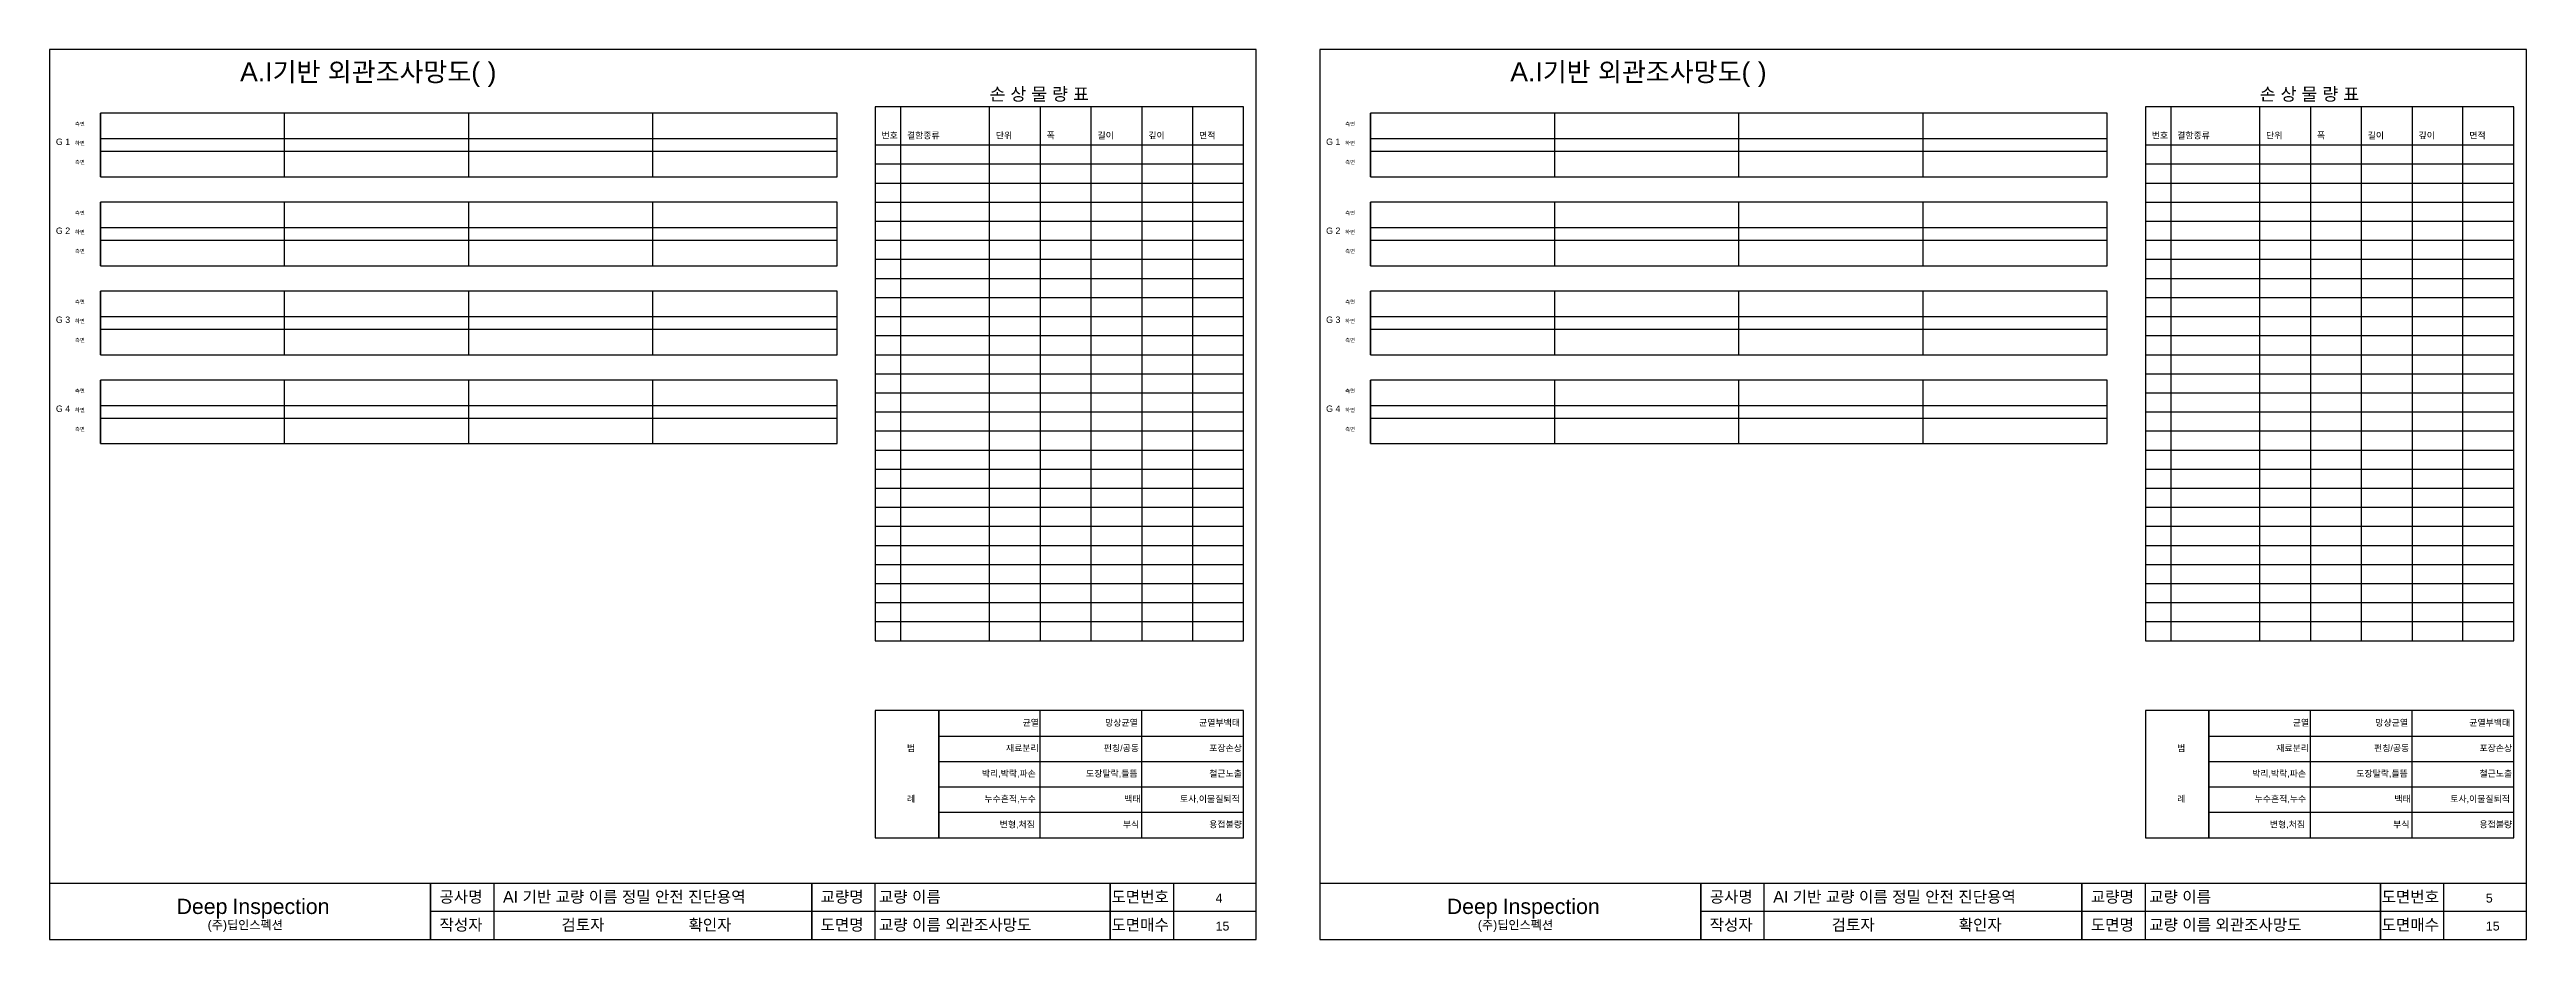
# Model space of a CAD drawing. Extents: x 1000 to 14950, y 1000 to 1700.
# Drawn here: x 4000 to 5950, y 1000 to 1700 of the extents above; entities that cross this region are included whole.
import ezdxf

# ---------------------------------------------------------------- set-up
doc = ezdxf.new("R2010")
doc.units = 0
doc.styles.get("Standard").update_dxf_attribs({"font": 'arial.ttf'})

msp = doc.modelspace()

# ---------------------------------------------------------------- linework, layer by layer
at = {"color": 7}
for p, q in [((4040, 1600), (4040, 1650)), ((4185, 1600), (4185, 1650)), ((4330, 1600), (4330, 1650)), ((4475, 1600), (4475, 1650)), ((5040, 1600), (5040, 1650)), ((5185, 1600), (5185, 1650)), ((5330, 1600), (5330, 1650)), ((5475, 1600), (5475, 1650)), ((4040, 1630), (4620, 1630)), ((4040, 1620), (4620, 1620)), ((4650, 1625), (4940, 1625)), ((5040, 1630), (5620, 1630)), ((5040, 1620), (5620, 1620)), ((5650, 1625), (5940, 1625)), ((4650, 1610), (4940, 1610)), ((5650, 1610), (5940, 1610)), ((4040, 1530), (4040, 1580)), ((4185, 1530), (4185, 1580)), ((4330, 1530), (4330, 1580)), ((4475, 1530), (4475, 1580)), ((4650, 1595), (4940, 1595)), ((4650, 1580), (4940, 1580)), ((5040, 1530), (5040, 1580)), ((5185, 1530), (5185, 1580)), ((5330, 1530), (5330, 1580)), ((5475, 1530), (5475, 1580)), ((5650, 1595), (5940, 1595)), ((5650, 1580), (5940, 1580)), ((4040, 1560), (4620, 1560)), ((4650, 1565), (4940, 1565)), ((5040, 1560), (5620, 1560)), ((5650, 1565), (5940, 1565)), ((4040, 1550), (4620, 1550)), ((4650, 1550), (4940, 1550)), ((5040, 1550), (5620, 1550)), ((5650, 1550), (5940, 1550)), ((4650, 1535), (4940, 1535)), ((5650, 1535), (5940, 1535)), ((4040, 1460), (4040, 1510)), ((4185, 1460), (4185, 1510)), ((4330, 1460), (4330, 1510)), ((4475, 1460), (4475, 1510)), ((4650, 1520), (4940, 1520)), ((4650, 1505), (4940, 1505)), ((5040, 1460), (5040, 1510)), ((5185, 1460), (5185, 1510)), ((5330, 1460), (5330, 1510)), ((5475, 1460), (5475, 1510)), ((5650, 1520), (5940, 1520)), ((5650, 1505), (5940, 1505)), ((4040, 1490), (4620, 1490)), ((4650, 1490), (4940, 1490)), ((5040, 1490), (5620, 1490)), ((5650, 1490), (5940, 1490)), ((4040, 1480), (4620, 1480)), ((4650, 1475), (4940, 1475)), ((5040, 1480), (5620, 1480)), ((5650, 1475), (5940, 1475)), ((4650, 1460), (4940, 1460)), ((4650, 1445), (4940, 1445)), ((5650, 1460), (5940, 1460)), ((5650, 1445), (5940, 1445)), ((4040, 1390), (4040, 1440)), ((4185, 1390), (4185, 1440)), ((4330, 1390), (4330, 1440)), ((4475, 1390), (4475, 1440)), ((4650, 1430), (4940, 1430)), ((5040, 1390), (5040, 1440)), ((5185, 1390), (5185, 1440)), ((5330, 1390), (5330, 1440)), ((5475, 1390), (5475, 1440)), ((5650, 1430), (5940, 1430)), ((4040, 1420), (4620, 1420)), ((4040, 1410), (4620, 1410)), ((4650, 1415), (4940, 1415)), ((5040, 1420), (5620, 1420)), ((5040, 1410), (5620, 1410)), ((5650, 1415), (5940, 1415)), ((4650, 1400), (4940, 1400)), ((4650, 1385), (4940, 1385)), ((5650, 1400), (5940, 1400)), ((5650, 1385), (5940, 1385)), ((4650, 1370), (4940, 1370)), ((5650, 1370), (5940, 1370)), ((4650, 1355), (4940, 1355)), ((5650, 1355), (5940, 1355)), ((4650, 1340), (4940, 1340)), ((5650, 1340), (5940, 1340)), ((4650, 1325), (4940, 1325)), ((4650, 1310), (4940, 1310)), ((5650, 1325), (5940, 1325)), ((5650, 1310), (5940, 1310)), ((4650, 1295), (4940, 1295)), ((5650, 1295), (5940, 1295)), ((4650, 1280), (4940, 1280)), ((5650, 1280), (5940, 1280)), ((4650, 1265), (4940, 1265)), ((4650, 1250), (4940, 1250)), ((5650, 1265), (5940, 1265)), ((5650, 1250), (5940, 1250)), ((4650, 1235), (4940, 1235)), ((5650, 1235), (5940, 1235)), ((4700, 1160), (4940, 1160)), ((5700, 1160), (5940, 1160)), ((4700, 1140), (4940, 1140)), ((5700, 1140), (5940, 1140)), ((4700, 1120), (4940, 1120)), ((5700, 1120), (5940, 1120)), ((4700, 1100), (4940, 1100)), ((5700, 1100), (5940, 1100)), ((4700, 1080), (4940, 1080)), ((5700, 1080), (5940, 1080)), ((4350, 1000), (4350, 1044)), ((4650, 1000), (4650, 1044)), ((4885, 1000), (4885, 1044)), ((5350, 1000), (5350, 1044)), ((5650, 1000), (5650, 1044)), ((5885, 1000), (5885, 1044))]:
    msp.add_line(p, q, dxfattribs=at)
at = {"layer": 'GirderFrameLayer', "color": 7}
for points in [[(4040, 1600, 0), (4620, 1600, 0), (4620, 1650, 0), (4040, 1650, 0)], [(5040, 1600, 0), (5620, 1600, 0), (5620, 1650, 0), (5040, 1650, 0)], [(4040, 1530, 0), (4620, 1530, 0), (4620, 1580, 0), (4040, 1580, 0)], [(5040, 1530, 0), (5620, 1530, 0), (5620, 1580, 0), (5040, 1580, 0)], [(4040, 1460, 0), (4620, 1460, 0), (4620, 1510, 0), (4040, 1510, 0)], [(5040, 1460, 0), (5620, 1460, 0), (5620, 1510, 0), (5040, 1510, 0)], [(4040, 1390, 0), (4620, 1390, 0), (4620, 1440, 0), (4040, 1440, 0)], [(5040, 1390, 0), (5620, 1390, 0), (5620, 1440, 0), (5040, 1440, 0)]]:
    msp.add_polyline3d(points, close=True, dxfattribs=at)
at = {"layer": 'OutineLayer', "color": 7}
for points in [[(4000, 1000, 0), (4950, 1000, 0), (4950, 1700, 0), (4000, 1700, 0)], [(5000, 1000, 0), (5950, 1000, 0), (5950, 1700, 0), (5000, 1700, 0)], [(4000, 1000, 0), (4300, 1000, 0), (4300, 1044, 0), (4000, 1044, 0)], [(4300, 1000, 0), (4600, 1000, 0), (4600, 1044, 0), (4300, 1044, 0)], [(4600, 1000, 0), (4835, 1000, 0), (4835, 1044, 0), (4600, 1044, 0)], [(4835, 1000, 0), (4950, 1000, 0), (4950, 1044, 0), (4835, 1044, 0)], [(5000, 1000, 0), (5300, 1000, 0), (5300, 1044, 0), (5000, 1044, 0)], [(5300, 1000, 0), (5600, 1000, 0), (5600, 1044, 0), (5300, 1044, 0)], [(5600, 1000, 0), (5835, 1000, 0), (5835, 1044, 0), (5600, 1044, 0)], [(5835, 1000, 0), (5950, 1000, 0), (5950, 1044, 0), (5835, 1044, 0)], [(4300, 1000, 0), (4950, 1000, 0), (4950, 1022, 0), (4300, 1022, 0)], [(5300, 1000, 0), (5950, 1000, 0), (5950, 1022, 0), (5300, 1022, 0)]]:
    msp.add_polyline3d(points, close=True, dxfattribs=at)
at = {"layer": 'Table', "color": 7}
for points in [[(4650, 1235, 0), (4940, 1235, 0), (4940, 1655, 0), (4650, 1655, 0)], [(4670, 1235, 0), (4740, 1235, 0), (4740, 1655, 0), (4670, 1655, 0)], [(4780, 1235, 0), (4820, 1235, 0), (4820, 1655, 0), (4780, 1655, 0)], [(4860, 1235, 0), (4900, 1235, 0), (4900, 1655, 0), (4860, 1655, 0)], [(5650, 1235, 0), (5940, 1235, 0), (5940, 1655, 0), (5650, 1655, 0)], [(5670, 1235, 0), (5740, 1235, 0), (5740, 1655, 0), (5670, 1655, 0)], [(5780, 1235, 0), (5820, 1235, 0), (5820, 1655, 0), (5780, 1655, 0)], [(5860, 1235, 0), (5900, 1235, 0), (5900, 1655, 0), (5860, 1655, 0)], [(4650, 1080, 0), (4940, 1080, 0), (4940, 1180, 0), (4650, 1180, 0)], [(4700, 1080, 0), (4700, 1080, 0), (4700, 1180, 0), (4700, 1180, 0)], [(4700, 1080, 0), (4780, 1080, 0), (4780, 1180, 0), (4700, 1180, 0)], [(4700, 1080, 0), (4860, 1080, 0), (4860, 1180, 0), (4700, 1180, 0)], [(5650, 1080, 0), (5940, 1080, 0), (5940, 1180, 0), (5650, 1180, 0)], [(5700, 1080, 0), (5700, 1080, 0), (5700, 1180, 0), (5700, 1180, 0)], [(5700, 1080, 0), (5780, 1080, 0), (5780, 1180, 0), (5700, 1180, 0)], [(5700, 1080, 0), (5860, 1080, 0), (5860, 1180, 0), (5700, 1180, 0)]]:
    msp.add_polyline3d(points, close=True, dxfattribs=at)

# ---------------------------------------------------------------- texts
at = {"layer": 'bottomInfomation', "color": 7}
for s, height, p in [('공사명', 9, (4307, 1029)), ('AI 기반 교량 이름 정밀 안전 진단용역', 9, (4357, 1029)), ('교량명', 9, (4607, 1029)), ('교량 이름', 9, (4653, 1029)), ('도면번호', 9, (4836, 1029)), ('4', 7, (4918, 1029)), ('공사명', 9, (5307, 1029)), ('AI 기반 교량 이름 정밀 안전 진단용역', 9, (5357, 1029)), ('교량명', 9, (5607, 1029)), ('교량 이름', 9, (5653, 1029)), ('도면번호', 9, (5836, 1029)), ('5', 7, (5918, 1029)), ('         (주)딥인스펙션', 7, (4100, 1008)), ('작성자', 9, (4307, 1007)), ('검토자', 9, (4403, 1007)), ('확인자', 9, (4503, 1007)), ('도면명', 9, (4607, 1007)), ('교량 이름 외관조사망도', 9, (4653, 1007)), ('도면매수', 9, (4836, 1007)), ('15', 7, (4918, 1007)), ('         (주)딥인스펙션', 7, (5100, 1008)), ('작성자', 9, (5307, 1007)), ('검토자', 9, (5403, 1007)), ('확인자', 9, (5503, 1007)), ('도면명', 9, (5607, 1007)), ('교량 이름 외관조사망도', 9, (5653, 1007)), ('도면매수', 9, (5836, 1007)), ('15', 7, (5918, 1007))]:
    msp.add_text(s, height=height, dxfattribs=at).set_placement(p)
at = {"layer": 'bottomInfomation', "color": 5}
for p in [(4100, 1020), (5100, 1020)]:
    msp.add_text('Deep', height=12, dxfattribs=at).set_placement(p)
at = {"layer": 'bottomInfomation', "color": 9}
for p in [(4144, 1020), (5144, 1020)]:
    msp.add_text('Inspection', height=12, dxfattribs=at).set_placement(p)
at = {"layer": 'GirderFrameNumberLayer', "color": 7}
for s, height, p in [('측면', 3, (4020, 1640)), ('측면', 3, (5020, 1640)), ('G 1', 5, (4005, 1625)), ('하면', 3, (4020, 1625)), ('G 1', 5, (5005, 1625)), ('하면', 3, (5020, 1625)), ('측면', 3, (4020, 1610)), ('측면', 3, (5020, 1610)), ('G 2', 5, (4005, 1555)), ('측면', 3, (4020, 1570)), ('G 2', 5, (5005, 1555)), ('측면', 3, (5020, 1570)), ('하면', 3, (4020, 1555)), ('측면', 3, (4020, 1540)), ('하면', 3, (5020, 1555)), ('측면', 3, (5020, 1540)), ('측면', 3, (4020, 1500)), ('측면', 3, (5020, 1500)), ('G 3', 5, (4005, 1485)), ('하면', 3, (4020, 1485)), ('G 3', 5, (5005, 1485)), ('하면', 3, (5020, 1485)), ('측면', 3, (4020, 1470)), ('측면', 3, (5020, 1470)), ('측면', 3, (4020, 1430)), ('측면', 3, (5020, 1430)), ('G 4', 5, (4005, 1415)), ('하면', 3, (4020, 1415)), ('G 4', 5, (5005, 1415)), ('하면', 3, (5020, 1415)), ('측면', 3, (4020, 1400)), ('측면', 3, (5020, 1400))]:
    msp.add_text(s, height=height, dxfattribs=at).set_placement(p)
at = {"layer": 'LabelLayer', "color": 5}
for s, p in [('번호', (4655, 1630)), ('결함종류', (4675, 1630)), ('단위', (4745, 1630)), ('폭', (4785, 1630)), ('길이', (4825, 1630)), ('깊이', (4865, 1630)), ('면적', (4905, 1630)), ('번호', (5655, 1630)), ('결함종류', (5675, 1630)), ('단위', (5745, 1630)), ('폭', (5785, 1630)), ('길이', (5825, 1630)), ('깊이', (5865, 1630)), ('면적', (5905, 1630))]:
    msp.add_text(s, height=5, dxfattribs=at).set_placement(p)
at = {"layer": 'LabelLayer', "color": 7}
for s, p in [('균열', (4766, 1168)), ('망상균열', (4831, 1168)), ('균열부백태', (4905, 1168)), ('균열', (5766, 1168)), ('망상균열', (5831, 1168)), ('균열부백태', (5905, 1168)), ('범', (4675, 1148)), ('재료분리', (4753, 1148)), ('펀칭/공동', (4830, 1148)), ('포장손상', (4913, 1148)), ('범', (5675, 1148)), ('재료분리', (5753, 1148)), ('펀칭/공동', (5830, 1148)), ('포장손상', (5913, 1148)), ('박리,박락,파손', (4734, 1128)), ('도장탈락,들뜸', (4816, 1128)), ('철근노출', (4913, 1128)), ('박리,박락,파손', (5734, 1128)), ('도장탈락,들뜸', (5816, 1128)), ('철근노출', (5913, 1128)), ('례', (4675, 1108)), ('누수흔적,누수', (4736, 1108)), ('백태', (4846, 1108)), ('토사,이물질퇴적', (4890, 1108)), ('례', (5675, 1108)), ('누수흔적,누수', (5736, 1108)), ('백태', (5846, 1108)), ('토사,이물질퇴적', (5890, 1108)), ('변형,처짐', (4748, 1088)), ('부식', (4845, 1088)), ('용접불량', (4913, 1088)), ('변형,처짐', (5748, 1088)), ('부식', (5845, 1088)), ('용접불량', (5913, 1088))]:
    msp.add_text(s, height=5, dxfattribs=at).set_placement(p)
at = {"layer": 'TitleLayer', "color": 5}
for p in [(4150, 1675), (5150, 1675)]:
    msp.add_text('A.I기반 외관조사망도( )', height=15, dxfattribs=at).set_placement(p)
at = {"layer": 'TitleLayer', "color": 7}
for p in [(4740, 1660), (5740, 1660)]:
    msp.add_text('손 상 물 량 표', height=10, dxfattribs=at).set_placement(p)

doc.saveas('drawing.dxf')
